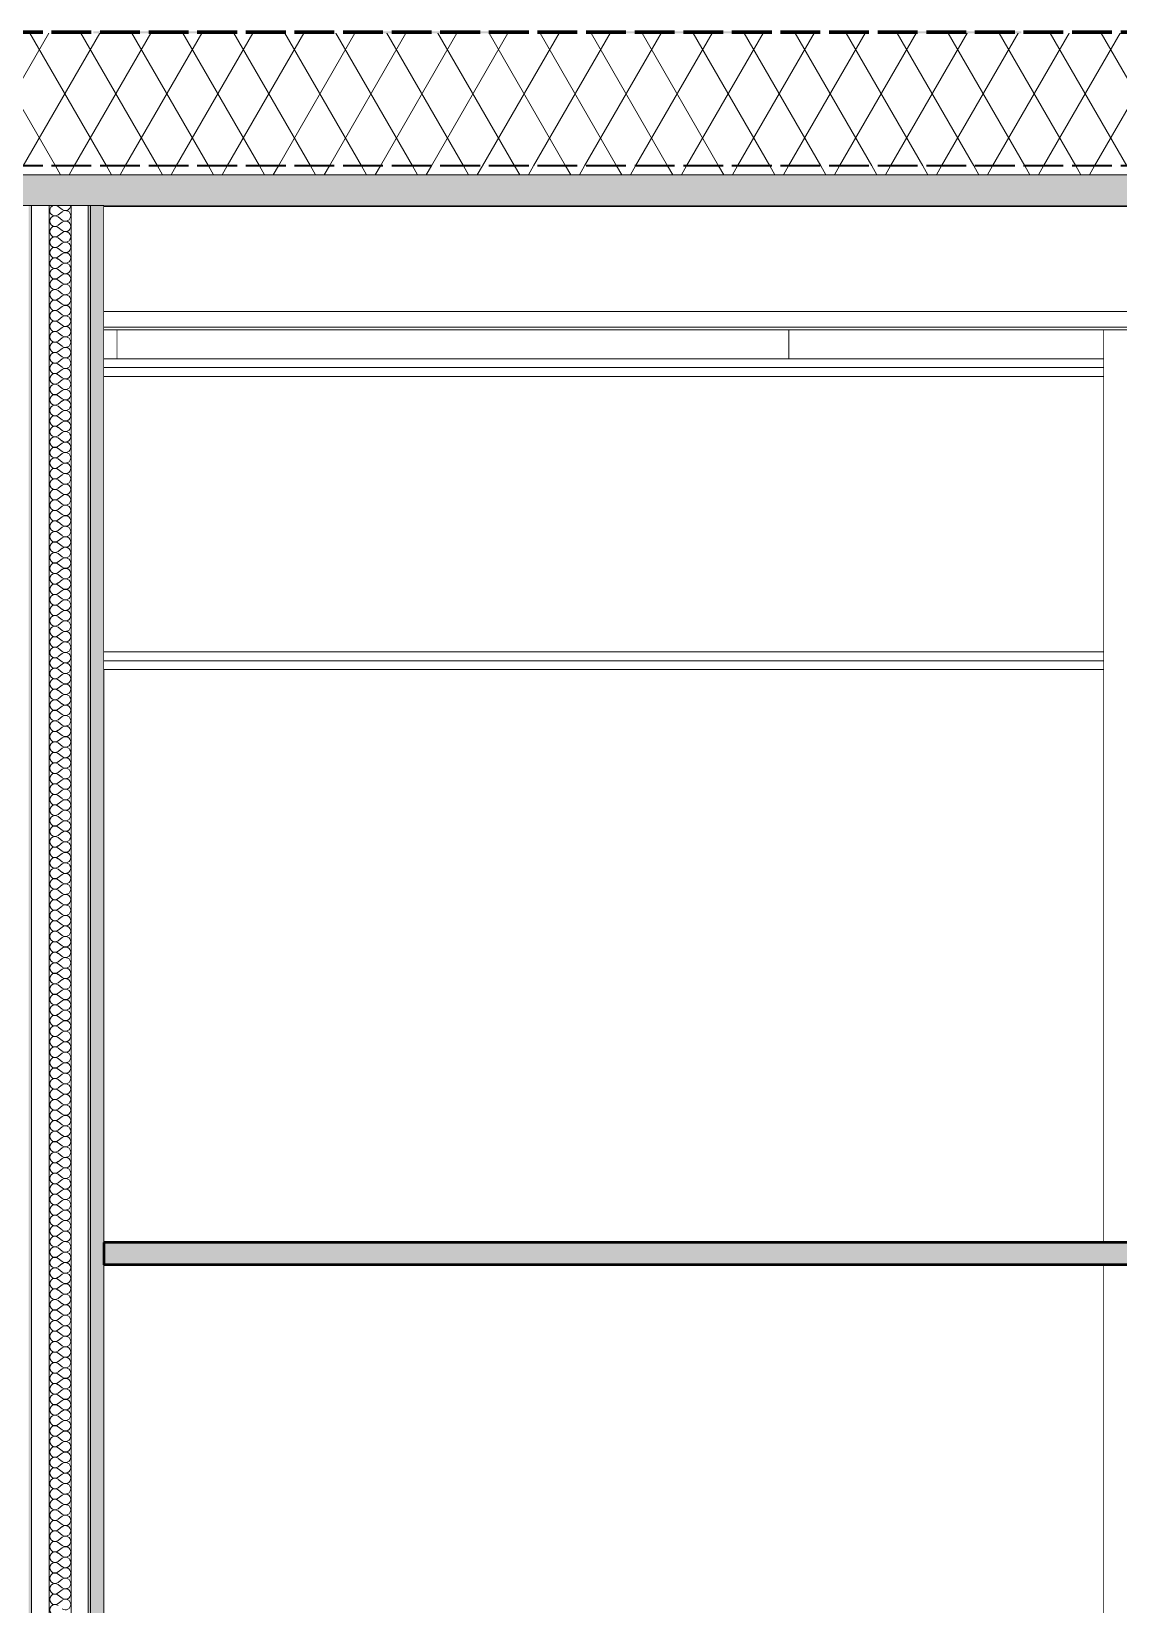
# Model space of a CAD drawing. Header units: millimetres. Extents: x -48147 to 1417267, y -496296 to 18123.
# Drawn here: x 1403653 to 1404883, y -476932 to -475152 of the extents above; entities that cross this region are included whole.
import ezdxf

# ---------------------------------------------------------------- set-up
doc = ezdxf.new("R2010")
doc.units = ezdxf.units.MM
doc.header["$MEASUREMENT"] = 0
doc.linetypes.add('Hidden Line', pattern=[55, 45, -10])
doc.linetypes.add('Wipeout_Contour', pattern=[1000, 0, -1000])
for name, color, linetype in [('New_A-20-M_Ceiling', 7, 'Continuous'), ('New_A-20-M_Roof', 7, 'Continuous'), ('New_A-25-M_Wall_Int', 7, 'Continuous'), ('S-280-M_STRUCT_FRAME.IFC Import', 7, 'Continuous')]:
    doc.layers.add(name, color=color, linetype=linetype)
for name, color, linetype, lineweight, true_color in [('New_A-20-M_Ceiling_Pen_No__107', 7, 'Continuous', 15, 0xa6a6a6), ('New_A-20-M_Ceiling_Pen_No__29', 7, 'Continuous', 50, 0x2a2a2a), ('New_A-20-M_Roof_Pen_No__149', 7, 'Continuous', 0, 0x2a2a2a), ('New_A-20-M_Roof_Pen_No__162', 7, 'Continuous', 0, 0xe47200), ('New_A-20-M_Roof_Pen_No__81', 7, 'Continuous', 20, 0x6a6a6a), ('New_A-25-M_Wall_Int_Pen_No__107', 7, 'Continuous', 15, 0xa6a6a6)]:
    doc.layers.add(name, color=color, linetype=linetype, lineweight=lineweight, true_color=true_color)
for name, color, linetype, lineweight in [('New_A-20-M_Roof_Pen_No__195', 7, 'Continuous', 35), ('New_A-20-M_Roof_Pen_No__4', 7, 'Continuous', 20), ('New_A-20-M_Roof_Pen_No__85', 8, 'Continuous', 20), ('New_A-25-M_Wall_Int_Pen_No__1', 7, 'Continuous', 13), ('New_A-25-M_Wall_Int_Pen_No__87', 8, 'Continuous', 20), ('S-280-M_STRUCT_FRAME.IFC Import_Pen_No__90', 8, 'Continuous', 20)]:
    doc.layers.add(name, color=color, linetype=linetype, lineweight=lineweight)
pattern_1 = [(60, (1376122.47, -491272.82), (-43.30127, 25), []), (120, (1376122.47, -491272.82), (43.30127, 25), [])]

# ---------------------------------------------------------------- blocks, each defined once
blk = doc.blocks.new('Section Elem_41_2', base_point=(1376122.5, -491272.8))
at = {"color": 254, "linetype": 'Wipeout_Contour', "lineweight": 0, "ltscale": 5933299.572818469}
blk.add_wipeout([(1404881.3, -475490), (1404866.3, -475490), (1404866.3, -476522.8), (1404881.3, -476522.8)], dxfattribs=at).dxf.layer = 'New_A-25-M_Wall_Int'
at = {"color": 254, "linetype": 'Wipeout_Contour', "lineweight": 0, "ltscale": 5935652.947069682}
blk.add_wipeout([(1404866.3, -476547.8), (1404866.3, -479122.8), (1404881.3, -479122.8), (1404881.3, -476547.8)], dxfattribs=at).dxf.layer = 'New_A-25-M_Wall_Int'
at = {"layer": 'New_A-25-M_Wall_Int_Pen_No__87', "linetype": 'Continuous'}
for p, q in [((1404866.3, -475490), (1404866.3, -476522.8)), ((1404866.3, -476547.8), (1404866.3, -479122.8))]:
    blk.add_line(p, q, dxfattribs=at)
blk = doc.blocks.new('Section Elem_53_2', base_point=(1376122.5, -491272.8))
at = {"color": 254, "linetype": 'Wipeout_Contour', "lineweight": 0, "ltscale": 5931375.260134452}
blk.add_wipeout([(1403735.2, -475874.2), (1403735.2, -476522.8), (1404866.3, -476522.8), (1404866.3, -475874.2)], dxfattribs=at).dxf.layer = 'New_A-25-M_Wall_Int'
at = {"color": 254, "linetype": 'Wipeout_Contour', "lineweight": 0, "ltscale": 8897746.356529588}
blk.add_wipeout([(1404866.3, -476547.8), (1403735.2, -476547.8), (1403735.2, -477783.8), (1403750, -477783.8), (1403750, -476947.8), (1404866.3, -476947.8)], dxfattribs=at).dxf.layer = 'New_A-25-M_Wall_Int'
blk = doc.blocks.new('*X151', base_point=(1376122.5, -491272.8))
at = {"layer": 'New_A-25-M_Wall_Int_Pen_No__107', "linetype": 'Continuous'}
for p, q in [((1403683.3, -475350.2), (1403688.1, -475353.8)), ((1403683.3, -475359.7), (1403688.1, -475356.2)), ((1403683.3, -475362.1), (1403688.1, -475365.7)), ((1403683.3, -475371.6), (1403688.1, -475368.1)), ((1403683.3, -475374), (1403688.1, -475377.6)), ((1403683.3, -475383.5), (1403688.1, -475380)), ((1403683.3, -475385.9), (1403688.1, -475389.5)), ((1403683.3, -475395.4), (1403688.1, -475391.9)), ((1403683.3, -475397.8), (1403688.1, -475401.4)), ((1403683.3, -475407.3), (1403688.1, -475403.8)), ((1403683.3, -475409.7), (1403688.1, -475413.3)), ((1403683.3, -475419.2), (1403688.1, -475415.7)), ((1403683.3, -475421.6), (1403688.1, -475425.2)), ((1403683.3, -475431.2), (1403688.1, -475427.6)), ((1403683.3, -475433.5), (1403688.1, -475437.1)), ((1403683.3, -475443.1), (1403688.1, -475439.5)), ((1403683.3, -475445.4), (1403688.1, -475449)), ((1403683.3, -475455), (1403688.1, -475451.4)), ((1403683.3, -475457.3), (1403688.1, -475460.9)), ((1403683.3, -475466.9), (1403688.1, -475463.3)), ((1403683.3, -475469.2), (1403688.1, -475472.8)), ((1403683.3, -475478.8), (1403688.1, -475475.2)), ((1403683.3, -475481.2), (1403688.1, -475484.7)), ((1403683.3, -475490.7), (1403688.1, -475487.1)), ((1403683.3, -475493.1), (1403688.1, -475496.6)), ((1403683.3, -475502.6), (1403688.1, -475499)), ((1403683.3, -475505), (1403688.1, -475508.5)), ((1403683.3, -475514.5), (1403688.1, -475510.9)), ((1403683.3, -475516.9), (1403688.1, -475520.4)), ((1403683.3, -475526.4), (1403688.1, -475522.8)), ((1403683.3, -475528.8), (1403688.1, -475532.3)), ((1403683.3, -475538.3), (1403688.1, -475534.7)), ((1403683.3, -475540.7), (1403688.1, -475544.2)), ((1403683.3, -475550.2), (1403688.1, -475546.6)), ((1403683.3, -475552.6), (1403688.1, -475556.2)), ((1403683.3, -475562.1), (1403688.1, -475558.5)), ((1403683.3, -475564.5), (1403688.1, -475568.1)), ((1403683.3, -475574), (1403688.1, -475570.4)), ((1403683.3, -475576.4), (1403688.1, -475580)), ((1403683.3, -475585.9), (1403688.1, -475582.3)), ((1403683.3, -475588.3), (1403688.1, -475591.9)), ((1403683.3, -475597.8), (1403688.1, -475594.2)), ((1403683.3, -475600.2), (1403688.1, -475603.8)), ((1403683.3, -475609.7), (1403688.1, -475606.2)), ((1403683.3, -475612.1), (1403688.1, -475615.7)), ((1403683.3, -475621.6), (1403688.1, -475618.1)), ((1403683.3, -475624), (1403688.1, -475627.6)), ((1403683.3, -475633.5), (1403688.1, -475630)), ((1403683.3, -475635.9), (1403688.1, -475639.5)), ((1403683.3, -475645.4), (1403688.1, -475641.9)), ((1403683.3, -475647.8), (1403688.1, -475651.4)), ((1403683.3, -475657.3), (1403688.1, -475653.8)), ((1403683.3, -475659.7), (1403688.1, -475663.3)), ((1403683.3, -475669.2), (1403688.1, -475665.7)), ((1403683.3, -475671.6), (1403688.1, -475675.2)), ((1403683.3, -475681.2), (1403688.1, -475677.6)), ((1403683.3, -475683.5), (1403688.1, -475687.1)), ((1403683.3, -475693.1), (1403688.1, -475689.5)), ((1403683.3, -475695.4), (1403688.1, -475699)), ((1403683.3, -475705), (1403688.1, -475701.4)), ((1403683.3, -475707.3), (1403688.1, -475710.9)), ((1403683.3, -475716.9), (1403688.1, -475713.3)), ((1403683.3, -475719.2), (1403688.1, -475722.8)), ((1403683.3, -475728.8), (1403688.1, -475725.2)), ((1403683.3, -475731.2), (1403688.1, -475734.7)), ((1403683.3, -475740.7), (1403688.1, -475737.1)), ((1403683.3, -475743.1), (1403688.1, -475746.6)), ((1403683.3, -475752.6), (1403688.1, -475749)), ((1403683.3, -475755), (1403688.1, -475758.5)), ((1403683.3, -475764.5), (1403688.1, -475760.9)), ((1403683.3, -475766.9), (1403688.1, -475770.4)), ((1403683.3, -475776.4), (1403688.1, -475772.8)), ((1403683.3, -475778.8), (1403688.1, -475782.3)), ((1403683.3, -475788.3), (1403688.1, -475784.7)), ((1403683.3, -475790.7), (1403688.1, -475794.2)), ((1403683.3, -475800.2), (1403688.1, -475796.6)), ((1403683.3, -475802.6), (1403688.1, -475806.2)), ((1403683.3, -475812.1), (1403688.1, -475808.5)), ((1403683.3, -475814.5), (1403688.1, -475818.1)), ((1403683.3, -475824), (1403688.1, -475820.4)), ((1403683.3, -475826.4), (1403688.1, -475830)), ((1403683.3, -475835.9), (1403688.1, -475832.3)), ((1403683.3, -475838.3), (1403688.1, -475841.9)), ((1403683.3, -475847.8), (1403688.1, -475844.2)), ((1403683.3, -475850.2), (1403688.1, -475853.8)), ((1403683.3, -475859.7), (1403688.1, -475856.2)), ((1403683.3, -475862.1), (1403688.1, -475865.7)), ((1403683.3, -475871.6), (1403688.1, -475868.1)), ((1403683.3, -475874), (1403688.1, -475877.6)), ((1403683.3, -475883.5), (1403688.1, -475880)), ((1403683.3, -475885.9), (1403688.1, -475889.5)), ((1403683.3, -475895.4), (1403688.1, -475891.9)), ((1403683.3, -475897.8), (1403688.1, -475901.4)), ((1403683.3, -475907.3), (1403688.1, -475903.8)), ((1403683.3, -475909.7), (1403688.1, -475913.3)), ((1403683.3, -475919.2), (1403688.1, -475915.7)), ((1403683.3, -475921.6), (1403688.1, -475925.2)), ((1403683.3, -475931.2), (1403688.1, -475927.6)), ((1403683.3, -475933.5), (1403688.1, -475937.1)), ((1403683.3, -475943.1), (1403688.1, -475939.5)), ((1403683.3, -475945.4), (1403688.1, -475949)), ((1403683.3, -475955), (1403688.1, -475951.4)), ((1403683.3, -475957.3), (1403688.1, -475960.9)), ((1403683.3, -475966.9), (1403688.1, -475963.3)), ((1403683.3, -475969.2), (1403688.1, -475972.8)), ((1403683.3, -475978.8), (1403688.1, -475975.2)), ((1403683.3, -475981.2), (1403688.1, -475984.7)), ((1403683.3, -475990.7), (1403688.1, -475987.1)), ((1403683.3, -475993.1), (1403688.1, -475996.6)), ((1403683.3, -476002.6), (1403688.1, -475999)), ((1403683.3, -476005), (1403688.1, -476008.5)), ((1403683.3, -476014.5), (1403688.1, -476010.9)), ((1403683.3, -476016.9), (1403688.1, -476020.4)), ((1403683.3, -476026.4), (1403688.1, -476022.8)), ((1403683.3, -476028.8), (1403688.1, -476032.3)), ((1403683.3, -476038.3), (1403688.1, -476034.7)), ((1403683.3, -476040.7), (1403688.1, -476044.2)), ((1403683.3, -476050.2), (1403688.1, -476046.6)), ((1403683.3, -476052.6), (1403688.1, -476056.2)), ((1403683.3, -476062.1), (1403688.1, -476058.5)), ((1403683.3, -476064.5), (1403688.1, -476068.1)), ((1403683.3, -476074), (1403688.1, -476070.4)), ((1403683.3, -476076.4), (1403688.1, -476080)), ((1403683.3, -476085.9), (1403688.1, -476082.3)), ((1403683.3, -476088.3), (1403688.1, -476091.9)), ((1403683.3, -476097.8), (1403688.1, -476094.2)), ((1403683.3, -476100.2), (1403688.1, -476103.8)), ((1403683.3, -476109.7), (1403688.1, -476106.2)), ((1403683.3, -476112.1), (1403688.1, -476115.7)), ((1403683.3, -476121.6), (1403688.1, -476118.1)), ((1403683.3, -476124), (1403688.1, -476127.6)), ((1403683.3, -476133.5), (1403688.1, -476130)), ((1403683.3, -476135.9), (1403688.1, -476139.5)), ((1403683.3, -476145.4), (1403688.1, -476141.9)), ((1403683.3, -476147.8), (1403688.1, -476151.4)), ((1403683.3, -476157.3), (1403688.1, -476153.8)), ((1403683.3, -476159.7), (1403688.1, -476163.3)), ((1403683.3, -476169.2), (1403688.1, -476165.7)), ((1403683.3, -476171.6), (1403688.1, -476175.2)), ((1403683.3, -476181.2), (1403688.1, -476177.6)), ((1403683.3, -476183.5), (1403688.1, -476187.1)), ((1403683.3, -476193.1), (1403688.1, -476189.5)), ((1403683.3, -476195.4), (1403688.1, -476199)), ((1403683.3, -476205), (1403688.1, -476201.4)), ((1403683.3, -476207.3), (1403688.1, -476210.9)), ((1403683.3, -476216.9), (1403688.1, -476213.3)), ((1403683.3, -476219.2), (1403688.1, -476222.8)), ((1403683.3, -476228.8), (1403688.1, -476225.2)), ((1403683.3, -476231.2), (1403688.1, -476234.7)), ((1403683.3, -476240.7), (1403688.1, -476237.1)), ((1403683.3, -476243.1), (1403688.1, -476246.6)), ((1403683.3, -476252.6), (1403688.1, -476249)), ((1403683.3, -476255), (1403688.1, -476258.5)), ((1403683.3, -476264.5), (1403688.1, -476260.9)), ((1403683.3, -476266.9), (1403688.1, -476270.4)), ((1403683.3, -476276.4), (1403688.1, -476272.8)), ((1403683.3, -476278.8), (1403688.1, -476282.3)), ((1403683.3, -476288.3), (1403688.1, -476284.7)), ((1403683.3, -476290.7), (1403688.1, -476294.2)), ((1403683.3, -476300.2), (1403688.1, -476296.6)), ((1403683.3, -476302.6), (1403688.1, -476306.2)), ((1403683.3, -476312.1), (1403688.1, -476308.5)), ((1403683.3, -476314.5), (1403688.1, -476318.1)), ((1403683.3, -476324), (1403688.1, -476320.4)), ((1403683.3, -476326.4), (1403688.1, -476330)), ((1403683.3, -476335.9), (1403688.1, -476332.3)), ((1403683.3, -476338.3), (1403688.1, -476341.9)), ((1403683.3, -476347.8), (1403688.1, -476344.2)), ((1403683.3, -476350.2), (1403688.1, -476353.8)), ((1403683.3, -476359.7), (1403688.1, -476356.2)), ((1403683.3, -476362.1), (1403688.1, -476365.7)), ((1403683.3, -476371.6), (1403688.1, -476368.1)), ((1403683.3, -476374), (1403688.1, -476377.6)), ((1403683.3, -476383.5), (1403688.1, -476380)), ((1403683.3, -476385.9), (1403688.1, -476389.5)), ((1403683.3, -476395.4), (1403688.1, -476391.9)), ((1403683.3, -476397.8), (1403688.1, -476401.4)), ((1403683.3, -476407.3), (1403688.1, -476403.8)), ((1403683.3, -476409.7), (1403688.1, -476413.3)), ((1403683.3, -476419.2), (1403688.1, -476415.7)), ((1403683.3, -476421.6), (1403688.1, -476425.2)), ((1403683.3, -476431.2), (1403688.1, -476427.6)), ((1403683.3, -476433.5), (1403688.1, -476437.1)), ((1403683.3, -476443.1), (1403688.1, -476439.5)), ((1403683.3, -476445.4), (1403688.1, -476449)), ((1403683.3, -476455), (1403688.1, -476451.4)), ((1403683.3, -476457.3), (1403688.1, -476460.9)), ((1403683.3, -476466.9), (1403688.1, -476463.3)), ((1403683.3, -476469.2), (1403688.1, -476472.8)), ((1403683.3, -476478.8), (1403688.1, -476475.2)), ((1403683.3, -476481.2), (1403688.1, -476484.7)), ((1403683.3, -476490.7), (1403688.1, -476487.1)), ((1403683.3, -476493.1), (1403688.1, -476496.6)), ((1403683.3, -476502.6), (1403688.1, -476499)), ((1403683.3, -476505), (1403688.1, -476508.5)), ((1403683.3, -476514.5), (1403688.1, -476510.9)), ((1403683.3, -476516.9), (1403688.1, -476520.4)), ((1403683.3, -476526.4), (1403688.1, -476522.8)), ((1403683.3, -476528.8), (1403688.1, -476532.3)), ((1403683.3, -476538.3), (1403688.1, -476534.7)), ((1403683.3, -476540.7), (1403688.1, -476544.2)), ((1403683.3, -476550.2), (1403688.1, -476546.6)), ((1403683.3, -476552.6), (1403688.1, -476556.2)), ((1403683.3, -476562.1), (1403688.1, -476558.5)), ((1403683.3, -476564.5), (1403688.1, -476568.1)), ((1403683.3, -476574), (1403688.1, -476570.4)), ((1403683.3, -476576.4), (1403688.1, -476580)), ((1403683.3, -476585.9), (1403688.1, -476582.3)), ((1403683.3, -476588.3), (1403688.1, -476591.9)), ((1403683.3, -476597.8), (1403688.1, -476594.2)), ((1403683.3, -476600.2), (1403688.1, -476603.8)), ((1403683.3, -476609.7), (1403688.1, -476606.2)), ((1403683.3, -476612.1), (1403688.1, -476615.7)), ((1403683.3, -476621.6), (1403688.1, -476618.1)), ((1403683.3, -476624), (1403688.1, -476627.6)), ((1403683.3, -476633.5), (1403688.1, -476630)), ((1403683.3, -476635.9), (1403688.1, -476639.5)), ((1403683.3, -476645.4), (1403688.1, -476641.9)), ((1403683.3, -476647.8), (1403688.1, -476651.4)), ((1403683.3, -476657.3), (1403688.1, -476653.8)), ((1403683.3, -476659.7), (1403688.1, -476663.3)), ((1403683.3, -476669.2), (1403688.1, -476665.7)), ((1403683.3, -476671.6), (1403688.1, -476675.2)), ((1403683.3, -476681.2), (1403688.1, -476677.6)), ((1403683.3, -476683.5), (1403688.1, -476687.1)), ((1403683.3, -476693.1), (1403688.1, -476689.5)), ((1403683.3, -476695.4), (1403688.1, -476699)), ((1403683.3, -476705), (1403688.1, -476701.4)), ((1403683.3, -476707.3), (1403688.1, -476710.9)), ((1403683.3, -476716.9), (1403688.1, -476713.3)), ((1403683.3, -476719.2), (1403688.1, -476722.8)), ((1403683.3, -476728.8), (1403688.1, -476725.2)), ((1403683.3, -476731.2), (1403688.1, -476734.7)), ((1403683.3, -476740.7), (1403688.1, -476737.1)), ((1403683.3, -476743.1), (1403688.1, -476746.6)), ((1403683.3, -476752.6), (1403688.1, -476749)), ((1403683.3, -476755), (1403688.1, -476758.5)), ((1403683.3, -476764.5), (1403688.1, -476760.9)), ((1403683.3, -476766.9), (1403688.1, -476770.4)), ((1403683.3, -476776.4), (1403688.1, -476772.8)), ((1403683.3, -476778.8), (1403688.1, -476782.3)), ((1403683.3, -476788.3), (1403688.1, -476784.7)), ((1403683.3, -476790.7), (1403688.1, -476794.2)), ((1403683.3, -476800.2), (1403688.1, -476796.6)), ((1403683.3, -476802.6), (1403688.1, -476806.2)), ((1403683.3, -476812.1), (1403688.1, -476808.5)), ((1403683.3, -476814.5), (1403688.1, -476818.1)), ((1403683.3, -476824), (1403688.1, -476820.4)), ((1403683.3, -476826.4), (1403688.1, -476830)), ((1403683.3, -476835.9), (1403688.1, -476832.3)), ((1403683.3, -476838.3), (1403688.1, -476841.9)), ((1403683.3, -476847.8), (1403688.1, -476844.2)), ((1403683.3, -476850.2), (1403688.1, -476853.8)), ((1403683.3, -476859.7), (1403688.1, -476856.2)), ((1403683.3, -476862.1), (1403688.1, -476865.7)), ((1403683.3, -476871.6), (1403688.1, -476868.1)), ((1403683.3, -476874), (1403688.1, -476877.6)), ((1403683.3, -476883.5), (1403688.1, -476880)), ((1403683.3, -476885.9), (1403688.1, -476889.5)), ((1403683.3, -476895.4), (1403688.1, -476891.9)), ((1403683.3, -476897.8), (1403688.1, -476901.4)), ((1403683.3, -476907.3), (1403688.1, -476903.8)), ((1403683.3, -476909.7), (1403688.1, -476913.3)), ((1403683.3, -476919.2), (1403688.1, -476915.7)), ((1403683.3, -476921.6), (1403688.1, -476925.2)), ((1403683.3, -476931.2), (1403688.1, -476927.6))]:
    blk.add_line(p, q, dxfattribs=at)
for centre, start, end in [((1403679.8, -475355), 106.5209, 306.8699), ((1403679.8, -475355), 53.1301, 73.4791), ((1403691.7, -475349), 233.1301, 357.6339), ((1403691.7, -475360.9), 0, 126.8699), ((1403679.8, -475366.9), 53.1301, 306.8699), ((1403679.8, -475378.8), 53.1301, 306.8699), ((1403691.7, -475360.9), 233.1301, 0), ((1403691.7, -475372.8), 0, 126.8699), ((1403691.7, -475372.8), 233.1301, 0), ((1403679.8, -475390.7), 53.1301, 306.8699), ((1403691.7, -475384.7), 0, 126.8699), ((1403691.7, -475384.7), 233.1301, 0), ((1403691.7, -475396.6), 0, 126.8699), ((1403679.8, -475402.6), 53.1301, 306.8699), ((1403679.8, -475414.5), 53.1301, 306.8699), ((1403691.7, -475396.6), 233.1301, 0), ((1403691.7, -475408.5), 0, 126.8699), ((1403691.7, -475408.5), 233.1301, 0), ((1403679.8, -475426.4), 53.1301, 306.8699), ((1403691.7, -475420.4), 0, 126.8699), ((1403691.7, -475420.4), 233.1301, 0), ((1403691.7, -475432.3), 0, 126.8699), ((1403679.8, -475438.3), 53.1301, 306.8699), ((1403679.8, -475450.2), 53.1301, 306.8699), ((1403691.7, -475432.3), 233.1301, 0), ((1403691.7, -475444.2), 0, 126.8699), ((1403691.7, -475444.2), 233.1301, 0), ((1403679.8, -475462.1), 53.1301, 306.8699), ((1403691.7, -475456.2), 0, 126.8699), ((1403691.7, -475456.2), 233.1301, 0), ((1403691.7, -475468.1), 0, 126.8699), ((1403679.8, -475474), 53.1301, 306.8699), ((1403679.8, -475485.9), 53.1301, 306.8699), ((1403691.7, -475468.1), 233.1301, 0), ((1403691.7, -475480), 0, 126.8699), ((1403691.7, -475480), 233.1301, 0), ((1403679.8, -475497.8), 53.1301, 306.8699), ((1403691.7, -475491.9), 0, 126.8699), ((1403691.7, -475491.9), 233.1301, 0), ((1403691.7, -475503.8), 0, 126.8699), ((1403679.8, -475509.7), 53.1301, 306.8699), ((1403679.8, -475521.6), 53.1301, 306.8699), ((1403691.7, -475503.8), 233.1301, 0), ((1403691.7, -475515.7), 0, 126.8699), ((1403691.7, -475515.7), 233.1301, 0), ((1403679.8, -475533.5), 53.1301, 306.8699), ((1403691.7, -475527.6), 0, 126.8699), ((1403691.7, -475527.6), 233.1301, 0), ((1403691.7, -475539.5), 0, 126.8699), ((1403679.8, -475545.4), 53.1301, 306.8699), ((1403679.8, -475557.3), 53.1301, 306.8699), ((1403691.7, -475539.5), 233.1301, 0), ((1403691.7, -475551.4), 0, 126.8699), ((1403691.7, -475551.4), 233.1301, 0), ((1403679.8, -475569.2), 53.1301, 306.8699), ((1403691.7, -475563.3), 0, 126.8699), ((1403691.7, -475563.3), 233.1301, 0), ((1403691.7, -475575.2), 0, 126.8699), ((1403679.8, -475581.2), 53.1301, 306.8699), ((1403679.8, -475593.1), 53.1301, 306.8699), ((1403691.7, -475575.2), 233.1301, 0), ((1403691.7, -475587.1), 0, 126.8699), ((1403691.7, -475587.1), 233.1301, 0), ((1403679.8, -475605), 53.1301, 306.8699), ((1403691.7, -475599), 0, 126.8699), ((1403691.7, -475599), 233.1301, 0), ((1403691.7, -475610.9), 0, 126.8699), ((1403679.8, -475616.9), 53.1301, 306.8699), ((1403679.8, -475628.8), 53.1301, 306.8699), ((1403691.7, -475610.9), 233.1301, 0), ((1403691.7, -475622.8), 0, 126.8699), ((1403691.7, -475622.8), 233.1301, 0), ((1403679.8, -475640.7), 53.1301, 306.8699), ((1403691.7, -475634.7), 0, 126.8699), ((1403691.7, -475634.7), 233.1301, 0), ((1403691.7, -475646.6), 0, 126.8699), ((1403679.8, -475652.6), 53.1301, 306.8699), ((1403679.8, -475664.5), 53.1301, 306.8699), ((1403691.7, -475646.6), 233.1301, 0), ((1403691.7, -475658.5), 0, 126.8699), ((1403691.7, -475658.5), 233.1301, 0), ((1403679.8, -475676.4), 53.1301, 306.8699), ((1403691.7, -475670.4), 0, 126.8699), ((1403691.7, -475670.4), 233.1301, 0), ((1403691.7, -475682.3), 0, 126.8699), ((1403679.8, -475688.3), 53.1301, 306.8699), ((1403679.8, -475700.2), 53.1301, 306.8699), ((1403691.7, -475682.3), 233.1301, 0), ((1403691.7, -475694.2), 0, 126.8699), ((1403691.7, -475694.2), 233.1301, 0), ((1403679.8, -475712.1), 53.1301, 306.8699), ((1403691.7, -475706.2), 0, 126.8699), ((1403691.7, -475706.2), 233.1301, 0), ((1403691.7, -475718.1), 0, 126.8699), ((1403679.8, -475724), 53.1301, 306.8699), ((1403679.8, -475735.9), 53.1301, 306.8699), ((1403691.7, -475718.1), 233.1301, 0), ((1403691.7, -475730), 0, 126.8699), ((1403691.7, -475730), 233.1301, 0), ((1403679.8, -475747.8), 53.1301, 306.8699), ((1403691.7, -475741.9), 0, 126.8699), ((1403691.7, -475741.9), 233.1301, 0), ((1403691.7, -475753.8), 0, 126.8699), ((1403679.8, -475759.7), 53.1301, 306.8699), ((1403679.8, -475771.6), 53.1301, 306.8699), ((1403691.7, -475753.8), 233.1301, 0), ((1403691.7, -475765.7), 0, 126.8699), ((1403691.7, -475765.7), 233.1301, 0), ((1403679.8, -475783.5), 53.1301, 306.8699), ((1403691.7, -475777.6), 0, 126.8699), ((1403691.7, -475777.6), 233.1301, 0), ((1403691.7, -475789.5), 0, 126.8699), ((1403679.8, -475795.4), 53.1301, 306.8699), ((1403679.8, -475807.3), 53.1301, 306.8699), ((1403691.7, -475789.5), 233.1301, 0), ((1403691.7, -475801.4), 0, 126.8699), ((1403691.7, -475801.4), 233.1301, 0), ((1403679.8, -475819.2), 53.1301, 306.8699), ((1403691.7, -475813.3), 0, 126.8699), ((1403691.7, -475813.3), 233.1301, 0), ((1403691.7, -475825.2), 0, 126.8699), ((1403679.8, -475831.2), 53.1301, 306.8699), ((1403679.8, -475843.1), 53.1301, 306.8699), ((1403691.7, -475825.2), 233.1301, 0), ((1403691.7, -475837.1), 0, 126.8699), ((1403691.7, -475837.1), 233.1301, 0), ((1403679.8, -475855), 53.1301, 306.8699), ((1403691.7, -475849), 0, 126.8699), ((1403691.7, -475849), 233.1301, 0), ((1403691.7, -475860.9), 0, 126.8699), ((1403679.8, -475866.9), 53.1301, 306.8699), ((1403679.8, -475878.8), 53.1301, 306.8699), ((1403691.7, -475860.9), 233.1301, 0), ((1403691.7, -475872.8), 0, 126.8699), ((1403691.7, -475872.8), 233.1301, 0), ((1403679.8, -475890.7), 53.1301, 306.8699), ((1403691.7, -475884.7), 0, 126.8699), ((1403691.7, -475884.7), 233.1301, 0), ((1403691.7, -475896.6), 0, 126.8699), ((1403679.8, -475902.6), 53.1301, 306.8699), ((1403679.8, -475914.5), 53.1301, 306.8699), ((1403691.7, -475896.6), 233.1301, 0), ((1403691.7, -475908.5), 0, 126.8699), ((1403691.7, -475908.5), 233.1301, 0), ((1403679.8, -475926.4), 53.1301, 306.8699), ((1403691.7, -475920.4), 0, 126.8699), ((1403691.7, -475920.4), 233.1301, 0), ((1403691.7, -475932.3), 0, 126.8699), ((1403679.8, -475938.3), 53.1301, 306.8699), ((1403679.8, -475950.2), 53.1301, 306.8699), ((1403691.7, -475932.3), 233.1301, 0), ((1403691.7, -475944.2), 0, 126.8699), ((1403691.7, -475944.2), 233.1301, 0), ((1403679.8, -475962.1), 53.1301, 306.8699), ((1403691.7, -475956.2), 0, 126.8699), ((1403691.7, -475956.2), 233.1301, 0), ((1403691.7, -475968.1), 0, 126.8699), ((1403679.8, -475974), 53.1301, 306.8699), ((1403679.8, -475985.9), 53.1301, 306.8699), ((1403691.7, -475968.1), 233.1301, 0), ((1403691.7, -475980), 0, 126.8699), ((1403691.7, -475980), 233.1301, 0), ((1403679.8, -475997.8), 53.1301, 306.8699), ((1403691.7, -475991.9), 0, 126.8699), ((1403691.7, -475991.9), 233.1301, 0), ((1403691.7, -476003.8), 0, 126.8699), ((1403679.8, -476009.7), 53.1301, 306.8699), ((1403679.8, -476021.6), 53.1301, 306.8699), ((1403691.7, -476003.8), 233.1301, 0), ((1403691.7, -476015.7), 0, 126.8699), ((1403691.7, -476015.7), 233.1301, 0), ((1403679.8, -476033.5), 53.1301, 306.8699), ((1403691.7, -476027.6), 0, 126.8699), ((1403691.7, -476027.6), 233.1301, 0), ((1403691.7, -476039.5), 0, 126.8699), ((1403679.8, -476045.4), 53.1301, 306.8699), ((1403679.8, -476057.3), 53.1301, 306.8699), ((1403691.7, -476039.5), 233.1301, 0), ((1403691.7, -476051.4), 0, 126.8699), ((1403691.7, -476051.4), 233.1301, 0), ((1403679.8, -476069.2), 53.1301, 306.8699), ((1403691.7, -476063.3), 0, 126.8699), ((1403691.7, -476063.3), 233.1301, 0), ((1403691.7, -476075.2), 0, 126.8699), ((1403679.8, -476081.2), 53.1301, 306.8699), ((1403679.8, -476093.1), 53.1301, 306.8699), ((1403691.7, -476075.2), 233.1301, 0), ((1403691.7, -476087.1), 0, 126.8699), ((1403691.7, -476087.1), 233.1301, 0), ((1403679.8, -476105), 53.1301, 306.8699), ((1403691.7, -476099), 0, 126.8699), ((1403691.7, -476099), 233.1301, 0), ((1403691.7, -476110.9), 0, 126.8699), ((1403679.8, -476116.9), 53.1301, 306.8699), ((1403679.8, -476128.8), 53.1301, 306.8699), ((1403691.7, -476110.9), 233.1301, 0), ((1403691.7, -476122.8), 0, 126.8699), ((1403691.7, -476122.8), 233.1301, 0), ((1403679.8, -476140.7), 53.1301, 306.8699), ((1403691.7, -476134.7), 0, 126.8699), ((1403691.7, -476134.7), 233.1301, 0), ((1403691.7, -476146.6), 0, 126.8699), ((1403679.8, -476152.6), 53.1301, 306.8699), ((1403679.8, -476164.5), 53.1301, 306.8699), ((1403691.7, -476146.6), 233.1301, 0), ((1403691.7, -476158.5), 0, 126.8699), ((1403691.7, -476158.5), 233.1301, 0), ((1403679.8, -476176.4), 53.1301, 306.8699), ((1403691.7, -476170.4), 0, 126.8699), ((1403691.7, -476170.4), 233.1301, 0), ((1403691.7, -476182.3), 0, 126.8699), ((1403679.8, -476188.3), 53.1301, 306.8699), ((1403679.8, -476200.2), 53.1301, 306.8699), ((1403691.7, -476182.3), 233.1301, 0), ((1403691.7, -476194.2), 0, 126.8699), ((1403691.7, -476194.2), 233.1301, 0), ((1403679.8, -476212.1), 53.1301, 306.8699), ((1403691.7, -476206.2), 0, 126.8699), ((1403691.7, -476206.2), 233.1301, 0), ((1403691.7, -476218.1), 0, 126.8699), ((1403679.8, -476224), 53.1301, 306.8699), ((1403679.8, -476235.9), 53.1301, 306.8699), ((1403691.7, -476218.1), 233.1301, 0), ((1403691.7, -476230), 0, 126.8699), ((1403691.7, -476230), 233.1301, 0), ((1403679.8, -476247.8), 53.1301, 306.8699), ((1403691.7, -476241.9), 0, 126.8699), ((1403691.7, -476241.9), 233.1301, 0), ((1403691.7, -476253.8), 0, 126.8699), ((1403679.8, -476259.7), 53.1301, 306.8699), ((1403679.8, -476271.6), 53.1301, 306.8699), ((1403691.7, -476253.8), 233.1301, 0), ((1403691.7, -476265.7), 0, 126.8699), ((1403691.7, -476265.7), 233.1301, 0), ((1403679.8, -476283.5), 53.1301, 306.8699), ((1403691.7, -476277.6), 0, 126.8699), ((1403691.7, -476277.6), 233.1301, 0), ((1403691.7, -476289.5), 0, 126.8699), ((1403679.8, -476295.4), 53.1301, 306.8699), ((1403679.8, -476307.3), 53.1301, 306.8699), ((1403691.7, -476289.5), 233.1301, 0), ((1403691.7, -476301.4), 0, 126.8699), ((1403691.7, -476301.4), 233.1301, 0), ((1403679.8, -476319.2), 53.1301, 306.8699), ((1403691.7, -476313.3), 0, 126.8699), ((1403691.7, -476313.3), 233.1301, 0), ((1403691.7, -476325.2), 0, 126.8699), ((1403679.8, -476331.2), 53.1301, 306.8699), ((1403679.8, -476343.1), 53.1301, 306.8699), ((1403691.7, -476325.2), 233.1301, 0), ((1403691.7, -476337.1), 0, 126.8699), ((1403691.7, -476337.1), 233.1301, 0), ((1403679.8, -476355), 53.1301, 306.8699), ((1403691.7, -476349), 0, 126.8699), ((1403691.7, -476349), 233.1301, 0), ((1403691.7, -476360.9), 0, 126.8699), ((1403679.8, -476366.9), 53.1301, 306.8699), ((1403679.8, -476378.8), 53.1301, 306.8699), ((1403691.7, -476360.9), 233.1301, 0), ((1403691.7, -476372.8), 0, 126.8699), ((1403691.7, -476372.8), 233.1301, 0), ((1403679.8, -476390.7), 53.1301, 306.8699), ((1403691.7, -476384.7), 0, 126.8699), ((1403691.7, -476384.7), 233.1301, 0), ((1403691.7, -476396.6), 0, 126.8699), ((1403679.8, -476402.6), 53.1301, 306.8699), ((1403679.8, -476414.5), 53.1301, 306.8699), ((1403691.7, -476396.6), 233.1301, 0), ((1403691.7, -476408.5), 0, 126.8699), ((1403691.7, -476408.5), 233.1301, 0), ((1403679.8, -476426.4), 53.1301, 306.8699), ((1403691.7, -476420.4), 0, 126.8699), ((1403691.7, -476420.4), 233.1301, 0), ((1403691.7, -476432.3), 0, 126.8699), ((1403679.8, -476438.3), 53.1301, 306.8699), ((1403679.8, -476450.2), 53.1301, 306.8699), ((1403691.7, -476432.3), 233.1301, 0), ((1403691.7, -476444.2), 0, 126.8699), ((1403691.7, -476444.2), 233.1301, 0), ((1403679.8, -476462.1), 53.1301, 306.8699), ((1403691.7, -476456.2), 0, 126.8699), ((1403691.7, -476456.2), 233.1301, 0), ((1403691.7, -476468.1), 0, 126.8699), ((1403679.8, -476474), 53.1301, 306.8699), ((1403679.8, -476485.9), 53.1301, 306.8699), ((1403691.7, -476468.1), 233.1301, 0), ((1403691.7, -476480), 0, 126.8699), ((1403691.7, -476480), 233.1301, 0), ((1403679.8, -476497.8), 53.1301, 306.8699), ((1403691.7, -476491.9), 0, 126.8699), ((1403691.7, -476491.9), 233.1301, 0), ((1403691.7, -476503.8), 0, 126.8699), ((1403679.8, -476509.7), 53.1301, 306.8699), ((1403679.8, -476521.6), 53.1301, 306.8699), ((1403691.7, -476503.8), 233.1301, 0), ((1403691.7, -476515.7), 0, 126.8699), ((1403691.7, -476515.7), 233.1301, 0), ((1403679.8, -476533.5), 53.1301, 306.8699), ((1403691.7, -476527.6), 0, 126.8699), ((1403691.7, -476527.6), 233.1301, 0), ((1403691.7, -476539.5), 0, 126.8699), ((1403679.8, -476545.4), 53.1301, 306.8699), ((1403679.8, -476557.3), 53.1301, 306.8699), ((1403691.7, -476539.5), 233.1301, 0), ((1403691.7, -476551.4), 0, 126.8699), ((1403691.7, -476551.4), 233.1301, 0), ((1403679.8, -476569.2), 53.1301, 306.8699), ((1403691.7, -476563.3), 0, 126.8699), ((1403691.7, -476563.3), 233.1301, 0), ((1403691.7, -476575.2), 0, 126.8699), ((1403679.8, -476581.2), 53.1301, 306.8699), ((1403679.8, -476593.1), 53.1301, 306.8699), ((1403691.7, -476575.2), 233.1301, 0), ((1403691.7, -476587.1), 0, 126.8699), ((1403691.7, -476587.1), 233.1301, 0), ((1403679.8, -476605), 53.1301, 306.8699), ((1403691.7, -476599), 0, 126.8699), ((1403691.7, -476599), 233.1301, 0), ((1403691.7, -476610.9), 0, 126.8699), ((1403679.8, -476616.9), 53.1301, 306.8699), ((1403691.7, -476610.9), 233.1301, 0), ((1403691.7, -476622.8), 0, 126.8699), ((1403679.8, -476628.8), 53.1301, 306.8699), ((1403679.8, -476640.7), 53.1301, 306.8699), ((1403691.7, -476622.8), 233.1301, 0), ((1403691.7, -476634.7), 0, 126.8699), ((1403691.7, -476634.7), 233.1301, 0), ((1403679.8, -476652.6), 53.1301, 306.8699), ((1403691.7, -476646.6), 0, 126.8699), ((1403691.7, -476646.6), 233.1301, 0), ((1403691.7, -476658.5), 0, 126.8699), ((1403679.8, -476664.5), 53.1301, 306.8699), ((1403679.8, -476676.4), 53.1301, 306.8699), ((1403691.7, -476658.5), 233.1301, 0), ((1403691.7, -476670.4), 0, 126.8699), ((1403691.7, -476670.4), 233.1301, 0), ((1403679.8, -476688.3), 53.1301, 306.8699), ((1403691.7, -476682.3), 0, 126.8699), ((1403691.7, -476682.3), 233.1301, 0), ((1403691.7, -476694.2), 0, 126.8699), ((1403679.8, -476700.2), 53.1301, 306.8699), ((1403679.8, -476712.1), 53.1301, 306.8699), ((1403691.7, -476694.2), 233.1301, 0), ((1403691.7, -476706.2), 0, 126.8699), ((1403691.7, -476706.2), 233.1301, 0), ((1403679.8, -476724), 53.1301, 306.8699), ((1403691.7, -476718.1), 0, 126.8699), ((1403691.7, -476718.1), 233.1301, 0), ((1403691.7, -476730), 0, 126.8699), ((1403679.8, -476735.9), 53.1301, 306.8699), ((1403679.8, -476747.8), 53.1301, 306.8699), ((1403691.7, -476730), 233.1301, 0), ((1403691.7, -476741.9), 0, 126.8699), ((1403691.7, -476741.9), 233.1301, 0), ((1403679.8, -476759.7), 53.1301, 306.8699), ((1403691.7, -476753.8), 0, 126.8699), ((1403691.7, -476753.8), 233.1301, 0), ((1403691.7, -476765.7), 0, 126.8699), ((1403679.8, -476771.6), 53.1301, 306.8699), ((1403679.8, -476783.5), 53.1301, 306.8699), ((1403691.7, -476765.7), 233.1301, 0), ((1403691.7, -476777.6), 0, 126.8699), ((1403691.7, -476777.6), 233.1301, 0), ((1403679.8, -476795.4), 53.1301, 306.8699), ((1403691.7, -476789.5), 0, 126.8699), ((1403691.7, -476789.5), 233.1301, 0), ((1403691.7, -476801.4), 0, 126.8699), ((1403679.8, -476807.3), 53.1301, 306.8699), ((1403679.8, -476819.2), 53.1301, 306.8699), ((1403691.7, -476801.4), 233.1301, 0), ((1403691.7, -476813.3), 0, 126.8699), ((1403691.7, -476813.3), 233.1301, 0), ((1403679.8, -476831.2), 53.1301, 306.8699), ((1403691.7, -476825.2), 0, 126.8699), ((1403691.7, -476825.2), 233.1301, 0), ((1403691.7, -476837.1), 0, 126.8699), ((1403679.8, -476843.1), 53.1301, 306.8699), ((1403679.8, -476855), 53.1301, 306.8699), ((1403691.7, -476837.1), 233.1301, 0), ((1403691.7, -476849), 0, 126.8699), ((1403691.7, -476849), 233.1301, 0), ((1403679.8, -476866.9), 53.1301, 306.8699), ((1403691.7, -476860.9), 0, 126.8699), ((1403691.7, -476860.9), 233.1301, 0), ((1403691.7, -476872.8), 0, 126.8699), ((1403679.8, -476878.8), 53.1301, 306.8699), ((1403679.8, -476890.7), 53.1301, 306.8699), ((1403691.7, -476872.8), 233.1301, 0), ((1403691.7, -476884.7), 0, 126.8699), ((1403691.7, -476884.7), 233.1301, 0), ((1403679.8, -476902.6), 53.1301, 306.8699), ((1403691.7, -476896.6), 0, 126.8699), ((1403691.7, -476896.6), 233.1301, 0), ((1403691.7, -476908.5), 0, 126.8699), ((1403679.8, -476914.5), 53.1301, 306.8699), ((1403679.8, -476926.4), 53.1301, 306.8699), ((1403691.7, -476908.5), 233.1301, 0), ((1403691.7, -476920.4), 0, 126.8699), ((1403691.7, -476920.4), 233.1301, 0), ((1403679.8, -476938.3), 53.1301, 306.8699), ((1403691.7, -476932.3), 0, 126.8699), ((1403691.7, -476932.3), 233.1301, 0)]:
    blk.add_arc(centre, 5.95, start, end, dxfattribs=at)
blk = doc.blocks.new('Section Elem_124_2', base_point=(1376122.5, -491272.8))
at = {"layer": 'New_A-25-M_Wall_Int_Pen_No__107', "linetype": 'Continuous', "lineweight": 0, "true_color": 0x535353}
blk.add_hatch(color=251, dxfattribs=at).paths.add_polyline_path([(1403650.2, -479122.8), (1403653.2, -479122.8), (1403653.2, -475349.3), (1403650.2, -475349.3)])
at = {"layer": 'New_A-25-M_Wall_Int_Pen_No__1', "linetype": 'Continuous'}
blk.add_line((1403735.2, -475349.3), (1403735.2, -479122.8), dxfattribs=at)
at = {"color": 254, "linetype": 'Wipeout_Contour', "lineweight": 0, "ltscale": 5930298.927095913}
blk.add_wipeout([(1403653.2, -479122.8), (1403673.2, -479122.8), (1403673.2, -475349.3), (1403653.2, -475349.3)], dxfattribs=at).dxf.layer = 'New_A-25-M_Wall_Int'
at = {"layer": 'New_A-25-M_Wall_Int_Pen_No__1', "linetype": 'Continuous'}
blk.add_line((1403653.2, -475349.3), (1403653.2, -479122.8), dxfattribs=at)
at = {"color": 254, "linetype": 'Wipeout_Contour', "lineweight": 0, "ltscale": 5930384.136887389}
blk.add_wipeout([(1403673.2, -479122.8), (1403698.2, -479122.8), (1403698.2, -475349.3), (1403673.2, -475349.3)], dxfattribs=at).dxf.layer = 'New_A-25-M_Wall_Int'
at = {"layer": 'New_A-25-M_Wall_Int_Pen_No__1', "linetype": 'Continuous'}
blk.add_line((1403673.2, -475349.3), (1403673.2, -479122.8), dxfattribs=at)
at = {"layer": 'New_A-25-M_Wall_Int'}
blk.add_blockref('*X151', (1376122.5, -491272.8), dxfattribs=at)
at = {"color": 254, "linetype": 'Wipeout_Contour', "lineweight": 0, "ltscale": 5930467.453245632}
blk.add_wipeout([(1403698.2, -479122.8), (1403717.2, -479122.8), (1403717.2, -475349.3), (1403698.2, -475349.3)], dxfattribs=at).dxf.layer = 'New_A-25-M_Wall_Int'
at = {"layer": 'New_A-25-M_Wall_Int_Pen_No__107', "linetype": 'Continuous', "lineweight": 0, "true_color": 0x535353}
blk.add_hatch(color=251, dxfattribs=at).paths.add_polyline_path([(1403717.2, -479122.8), (1403720.2, -479122.8), (1403720.2, -475349.3), (1403717.2, -475349.3)])
at = {"layer": 'New_A-25-M_Wall_Int_Pen_No__107', "linetype": 'Continuous'}
blk.add_hatch(color=256, dxfattribs=at).paths.add_polyline_path([(1403720.2, -479122.8), (1403735.2, -479122.8), (1403735.2, -475349.3), (1403720.2, -475349.3)])
at = {"layer": 'New_A-25-M_Wall_Int_Pen_No__1', "linetype": 'Continuous'}
for p, q in [((1403698.2, -475349.3), (1403698.2, -479122.8)), ((1403717.2, -475349.3), (1403717.2, -479122.8)), ((1403720.2, -475349.3), (1403720.2, -479122.8))]:
    blk.add_line(p, q, dxfattribs=at)
blk = doc.blocks.new('Section Elem_256_2', base_point=(1376122.5, -491272.8))
at = {"layer": 'New_A-20-M_Ceiling_Pen_No__107', "linetype": 'Continuous'}
blk.add_hatch(color=256, dxfattribs=at).paths.add_polyline_path([(1403735.2, -476522.8), (1403735.2, -476547.8), (1408046, -476547.8), (1408046, -476522.8)])
at = {"layer": 'New_A-20-M_Ceiling_Pen_No__29', "linetype": 'Continuous'}
for p, q in [((1403735.2, -476522.8), (1403735.2, -476547.8)), ((1408046, -476522.8), (1403735.2, -476522.8)), ((1408046, -476547.8), (1403735.2, -476547.8))]:
    blk.add_line(p, q, dxfattribs=at)
blk = doc.blocks.new('*X301', base_point=(1376122.5, -491272.8))
at = {"layer": 'New_A-20-M_Roof_Pen_No__162', "linetype": 'Continuous'}
for points in [[(1403873.3, -475152.2), (1403723.3, -475152.2), (1403723.3, -475154.2), (1403873.3, -475154.2)], [(1404173.3, -475152.2), (1404023.3, -475152.2), (1404023.3, -475154.2), (1404173.3, -475154.2)], [(1404473.3, -475152.2), (1404323.3, -475152.2), (1404323.3, -475154.2), (1404473.3, -475154.2)], [(1404773.3, -475152.2), (1404623.3, -475152.2), (1404623.3, -475154.2), (1404773.3, -475154.2)]]:
    blk.add_hatch(color=256, dxfattribs=at).paths.add_polyline_path(points)
blk = doc.blocks.new('Section Elem_273_2', base_point=(1376122.5, -491272.8))
at = {"layer": 'New_A-20-M_Roof_Pen_No__4', "linetype": 'Continuous'}
blk.add_line((1408876.1, -475349.3), (1403735.2, -475349.3), dxfattribs=at)
at = {"layer": 'New_A-20-M_Roof_Pen_No__4', "linetype": 'Continuous', "flags": 128}
blk.add_lwpolyline([(1403735.2, -475349.3), (1403720.2, -475349.3), (1403717.2, -475349.3), (1403698.2, -475349.3), (1403673.2, -475349.3), (1403653.2, -475349.3), (1403650.2, -475349.3), (1403635.2, -475349.3)], dxfattribs=at)
at = {"color": 254, "linetype": 'Wipeout_Contour', "lineweight": 0, "ltscale": 5903494.911022261}
blk.add_wipeout([(1408945.9, -475154.2), (1408945.9, -475152.2), (1385633.6, -475152.2), (1385633.6, -475154.2)], dxfattribs=at).dxf.layer = 'New_A-20-M_Roof'
at = {"layer": 'New_A-20-M_Roof'}
blk.add_blockref('*X301', (1376122.5, -491272.8), dxfattribs=at)
at = {"color": 254, "linetype": 'Wipeout_Contour', "lineweight": 0, "ltscale": 5903592.810016843}
blk.add_wipeout([(1408945.9, -475304.3), (1408945.9, -475154.2), (1385633.6, -475154.2), (1385633.6, -475304.3)], dxfattribs=at).dxf.layer = 'New_A-20-M_Roof'
at = {"layer": 'New_A-20-M_Roof_Pen_No__85', "linetype": 'Continuous'}
h = blk.add_hatch(dxfattribs=at)
h.set_pattern_fill('Batt_Insulation_0002', color=256, style=0, pattern_type=2)
h.set_pattern_definition(pattern_1)
h.paths.add_polyline_path([(1408945.9, -475304.3), (1408945.9, -475154.2), (1385633.6, -475154.2), (1385633.6, -475304.3)])
at = {"layer": 'New_A-20-M_Roof_Pen_No__195', "linetype": 'Hidden Line'}
for p, q in [((1408945.9, -475152.2), (1385633.6, -475152.2)), ((1408945.9, -475154.2), (1385633.6, -475154.2))]:
    blk.add_line(p, q, dxfattribs=at)
at = {"color": 254, "linetype": 'Wipeout_Contour', "lineweight": 0, "ltscale": 5903695.862695197}
blk.add_wipeout([(1408945.9, -475314.3), (1408945.9, -475304.3), (1385633.6, -475304.3), (1385633.6, -475314.3)], dxfattribs=at).dxf.layer = 'New_A-20-M_Roof'
at = {"layer": 'New_A-20-M_Roof_Pen_No__81', "linetype": 'Continuous', "lineweight": 0, "true_color": 0x353535}
blk.add_hatch(color=250, dxfattribs=at).paths.add_polyline_path([(1385633.6, -475349.3), (1408945.9, -475349.3), (1408945.9, -475314.3), (1385633.6, -475314.3)])
at = {"layer": 'New_A-20-M_Roof_Pen_No__85', "linetype": 'Continuous'}
h = blk.add_hatch(dxfattribs=at)
h.set_pattern_fill('Batt_Insulation_0002', color=256, style=0, pattern_type=2)
h.set_pattern_definition(pattern_1)
h.paths.add_polyline_path([(1408945.9, -475314.3), (1408945.9, -475304.3), (1385633.6, -475304.3), (1385633.6, -475314.3)])
at = {"layer": 'New_A-20-M_Roof_Pen_No__149', "linetype": 'Continuous'}
blk.add_line((1408945.9, -475314.3), (1385633.6, -475314.3), dxfattribs=at)
at = {"layer": 'New_A-20-M_Roof_Pen_No__195', "linetype": 'Hidden Line'}
blk.add_line((1408945.9, -475304.3), (1385633.6, -475304.3), dxfattribs=at)
blk = doc.blocks.new('Section Elem_349_2', base_point=(1376122.5, -491272.8))
at = {"color": 254, "linetype": 'Wipeout_Contour', "lineweight": 0, "ltscale": 5931954.810663013}
blk.add_wipeout([(1404510.2, -475522.8), (1404866.3, -475522.8), (1404866.3, -475490), (1404510.2, -475490)], dxfattribs=at).dxf.layer = 'New_A-25-M_Wall_Int'
blk = doc.blocks.new('Section Elem_353_2', base_point=(1376122.5, -491272.8))
at = {"color": 254, "linetype": 'Wipeout_Contour', "lineweight": 0, "ltscale": 5928372.572155543}
blk.add_wipeout([(1403735.2, -475490), (1403735.2, -475522.8), (1403750.3, -475522.8), (1403750.3, -475490)], dxfattribs=at).dxf.layer = 'New_A-25-M_Wall_Int'
at = {"layer": 'New_A-25-M_Wall_Int_Pen_No__87', "linetype": 'Continuous'}
blk.add_line((1403750.3, -475490), (1403750.3, -475522.8), dxfattribs=at)
blk = doc.blocks.new('Section Elem_357_2', base_point=(1376122.5, -491272.8))
at = {"color": 254, "linetype": 'Wipeout_Contour', "lineweight": 0, "ltscale": 5929840.748351082}
blk.add_wipeout([(1403750.3, -475522.8), (1404510.2, -475522.8), (1404510.2, -475490), (1403750.3, -475490)], dxfattribs=at).dxf.layer = 'New_A-25-M_Wall_Int'
at = {"layer": 'New_A-25-M_Wall_Int_Pen_No__87', "linetype": 'Continuous'}
blk.add_line((1404510.2, -475522.8), (1404510.2, -475490), dxfattribs=at)
blk = doc.blocks.new('Section Elem_555_2', base_point=(1376122.5, -491272.8))
at = {"color": 254, "linetype": 'Wipeout_Contour', "lineweight": 0, "ltscale": 5930952.452663679}
blk.add_wipeout([(1403735.2, -475864.5), (1403735.2, -475874.2), (1404866.3, -475874.2), (1404866.3, -475864.5)], dxfattribs=at).dxf.layer = 'S-280-M_STRUCT_FRAME.IFC Import'
at = {"layer": 'S-280-M_STRUCT_FRAME.IFC Import_Pen_No__90', "linetype": 'Continuous'}
blk.add_line((1403735.2, -475874.2), (1404866.3, -475874.2), dxfattribs=at)
at = {"color": 254, "linetype": 'Wipeout_Contour', "lineweight": 0, "ltscale": 5930944.308937537}
blk.add_wipeout([(1403735.2, -475864.5), (1404866.3, -475864.5), (1404866.3, -475861.5), (1403735.2, -475861.5)], dxfattribs=at).dxf.layer = 'S-280-M_STRUCT_FRAME.IFC Import'
at = {"color": 254, "linetype": 'Wipeout_Contour', "lineweight": 0, "ltscale": 5930937.761704735}
blk.add_wipeout([(1404866.3, -475854.3), (1403735.2, -475854.3), (1403735.2, -475861.5), (1404866.3, -475861.5)], dxfattribs=at).dxf.layer = 'S-280-M_STRUCT_FRAME.IFC Import'
at = {"layer": 'S-280-M_STRUCT_FRAME.IFC Import_Pen_No__90', "linetype": 'Continuous'}
blk.add_line((1403735.2, -475864.5), (1404866.3, -475864.5), dxfattribs=at)
at = {"color": 254, "linetype": 'Wipeout_Contour', "lineweight": 0, "ltscale": 5930733.186941508}
blk.add_wipeout([(1403735.2, -475542.7), (1403735.2, -475854.3), (1404866.3, -475854.3), (1404866.3, -475542.7)], dxfattribs=at).dxf.layer = 'S-280-M_STRUCT_FRAME.IFC Import'
at = {"layer": 'S-280-M_STRUCT_FRAME.IFC Import_Pen_No__90', "linetype": 'Continuous'}
blk.add_line((1403735.2, -475854.3), (1404866.3, -475854.3), dxfattribs=at)
at = {"color": 254, "linetype": 'Wipeout_Contour', "lineweight": 0, "ltscale": 5930528.61518386}
blk.add_wipeout([(1403735.2, -475535.5), (1403735.2, -475542.7), (1404866.3, -475542.7), (1404866.3, -475535.5)], dxfattribs=at).dxf.layer = 'S-280-M_STRUCT_FRAME.IFC Import'
at = {"color": 254, "linetype": 'Wipeout_Contour', "lineweight": 0, "ltscale": 5930522.072361169}
blk.add_wipeout([(1403735.2, -475532.5), (1403735.2, -475535.5), (1404866.3, -475535.5), (1404866.3, -475532.5)], dxfattribs=at).dxf.layer = 'S-280-M_STRUCT_FRAME.IFC Import'
at = {"layer": 'S-280-M_STRUCT_FRAME.IFC Import_Pen_No__90', "linetype": 'Continuous'}
blk.add_line((1403735.2, -475542.7), (1404866.3, -475542.7), dxfattribs=at)
at = {"color": 254, "linetype": 'Wipeout_Contour', "lineweight": 0, "ltscale": 5930513.933714592}
blk.add_wipeout([(1403735.2, -475522.8), (1403735.2, -475532.5), (1404866.3, -475532.5), (1404866.3, -475522.8)], dxfattribs=at).dxf.layer = 'S-280-M_STRUCT_FRAME.IFC Import'
at = {"layer": 'S-280-M_STRUCT_FRAME.IFC Import_Pen_No__90', "linetype": 'Continuous'}
for p, q in [((1403735.2, -475522.8), (1404866.3, -475522.8)), ((1403735.2, -475532.5), (1404866.3, -475532.5))]:
    blk.add_line(p, q, dxfattribs=at)
blk = doc.blocks.new('Section Elem_780_2', base_point=(1376122.5, -491272.8))
at = {"color": 254, "linetype": 'Wipeout_Contour', "lineweight": 0, "ltscale": 5937788.522416453}
blk.add_wipeout([(1408826, -475349.3), (1403735.2, -475349.3), (1403735.2, -475350.5), (1408826, -475350.5)], dxfattribs=at).dxf.layer = 'S-280-M_STRUCT_FRAME.IFC Import'
at = {"color": 254, "linetype": 'Wipeout_Contour', "lineweight": 0, "ltscale": 5937967.369366111}
blk.add_wipeout([(1408826, -475489.1), (1403735.2, -475489.1), (1403735.2, -475490), (1408826, -475490)], dxfattribs=at).dxf.layer = 'S-280-M_STRUCT_FRAME.IFC Import'
at = {"color": 254, "linetype": 'Wipeout_Contour', "lineweight": 0, "ltscale": 5937865.210718678}
blk.add_wipeout([(1403735.2, -475350.5), (1403735.2, -475469), (1408826, -475469), (1408826, -475350.5)], dxfattribs=at).dxf.layer = 'S-280-M_STRUCT_FRAME.IFC Import'
at = {"color": 254, "linetype": 'Wipeout_Contour', "lineweight": 0, "ltscale": 5937965.345304314}
blk.add_wipeout([(1403735.2, -475486.8), (1403735.2, -475489.1), (1408826, -475489.1), (1408826, -475486.8)], dxfattribs=at).dxf.layer = 'S-280-M_STRUCT_FRAME.IFC Import'
at = {"layer": 'S-280-M_STRUCT_FRAME.IFC Import_Pen_No__90', "linetype": 'Continuous'}
blk.add_line((1403735.2, -475350.5), (1408826, -475350.5), dxfattribs=at)
at = {"color": 254, "linetype": 'Wipeout_Contour', "lineweight": 0, "ltscale": 5937952.501856775}
blk.add_wipeout([(1408826, -475469), (1403735.2, -475469), (1403735.2, -475486.8), (1408826, -475486.8)], dxfattribs=at).dxf.layer = 'S-280-M_STRUCT_FRAME.IFC Import'
at = {"layer": 'S-280-M_STRUCT_FRAME.IFC Import_Pen_No__90', "linetype": 'Continuous'}
for p, q in [((1403735.2, -475469), (1408826, -475469)), ((1403735.2, -475469), (1408826, -475469)), ((1403735.2, -475486.8), (1408826, -475486.8)), ((1403735.2, -475490), (1408826, -475490))]:
    blk.add_line(p, q, dxfattribs=at)

msp = doc.modelspace()

# ---------------------------------------------------------------- block references
at = {"layer": 'New_A-25-M_Wall_Int'}
msp.add_blockref('Section Elem_41_2', (1376122.5, -491272.8), dxfattribs=at)

# ---------------------------------------------------------------- next in the draw order: block references
for name in ['Section Elem_349_2', 'Section Elem_53_2']:
    msp.add_blockref(name, (1376122.5, -491272.8), dxfattribs=at)

# ---------------------------------------------------------------- next in the draw order: block references
msp.add_blockref('Section Elem_124_2', (1376122.5, -491272.8), dxfattribs=at)

# ---------------------------------------------------------------- next in the draw order: block references
at = {"layer": 'New_A-20-M_Ceiling'}
msp.add_blockref('Section Elem_256_2', (1376122.5, -491272.8), dxfattribs=at)
at = {"layer": 'New_A-20-M_Roof'}
msp.add_blockref('Section Elem_273_2', (1376122.5, -491272.8), dxfattribs=at)
at = {"layer": 'New_A-25-M_Wall_Int'}
msp.add_blockref('Section Elem_353_2', (1376122.5, -491272.8), dxfattribs=at)

# ---------------------------------------------------------------- next in the draw order: block references
msp.add_blockref('Section Elem_357_2', (1376122.5, -491272.8), dxfattribs=at)

# ---------------------------------------------------------------- next in the draw order: block references
at = {"layer": 'S-280-M_STRUCT_FRAME.IFC Import'}
for name in ['Section Elem_780_2', 'Section Elem_555_2']:
    msp.add_blockref(name, (1376122.5, -491272.8), dxfattribs=at)

doc.saveas('drawing.dxf')
